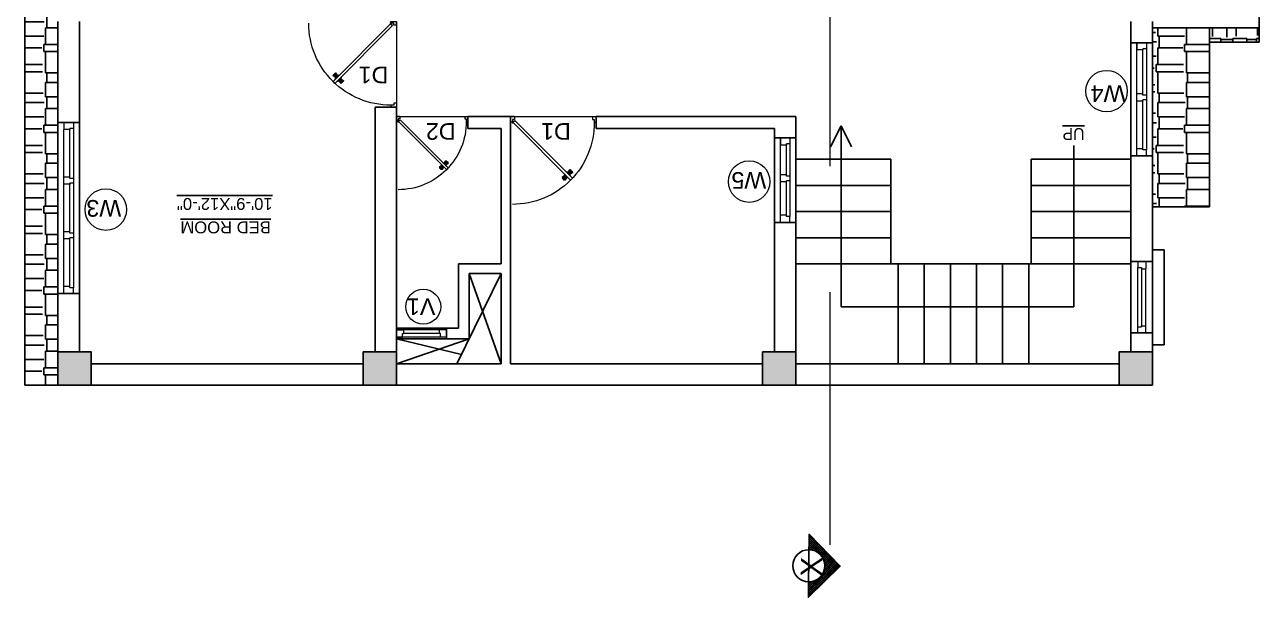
# Model space of a CAD drawing. Header units: inches. Extents: x 1397 to 20304, y -27267 to -746.
# Drawn here: x 17250 to 17769, y -18362 to -18122 of the extents above; entities that cross this region are included whole.
import ezdxf

# ---------------------------------------------------------------- set-up
doc = ezdxf.new("R2010")
doc.units = ezdxf.units.IN
doc.header["$LTSCALE"] = 17
doc.header["$MEASUREMENT"] = 0
doc.linetypes.add('21_FP_00$0$HIDDEN', pattern=[0.375, 0.25, -0.125])
doc.linetypes.add('PHANTOM2', pattern=[1.25, 0.625, -0.125, 0.125, -0.125, 0.125, -0.125])
for name, color, linetype, lineweight in [('25 BOT BAR', 12, 'Continuous', 25), ('aa_section_line', 2, 'PHANTOM2', 13), ('DOOR & WIN', 1, 'Continuous', 25), ('OUTLINE', 1, 'Continuous', 25), ('PUERTAS', 7, 'Continuous', 9), ('TEXT', 231, 'Continuous', 20), ('WINDOW FRAME PLAN', 162, 'Continuous', 18)]:
    doc.layers.add(name, color=color, linetype=linetype, lineweight=lineweight)
doc.layers.add('A-Sect-Iden', color=111, linetype='Continuous')
doc.styles.add('DIMTEXT', font='arial.ttf', dxfattribs={"height": 6})
doc.styles.add('HEADING', font='swissel.ttf')
pattern_1 = [(270, (27734.408, -36667.441), (12, -25.5), [6, -5, 7, -3, 9, -4]), (270, (27734.908, -36673.441), (12, -25.5), [5, -19, 4, -6]), (270, (27733.658, -36685.441), (12, -25.5), [3, -31]), (360, (27734.408, -36667.4415), (12, 8.5), [11.5, -36.5]), (360, (27734.408, -36673.4415), (12, 8.5), [11.25, -36.75]), (360, (27734.408, -36678.4415), (12, 8.5), [10.5, -37.5]), (360, (27733.658, -36685.4415), (12, 8.5), [11.5, -36.5]), (360, (27733.658, -36688.4415), (12, 8.5), [11.5, -36.5]), (360, (27734.408, -36697.4415), (12, 8.5), [11, -37])]

# ---------------------------------------------------------------- blocks, each defined once
blk = doc.blocks.new('3ft')
at = {"layer": 'PUERTAS', "color": 6}
for p, q in [((1.01, 2.52), (25.23, 26.74)), ((26.05, 25.92), (25.23, 26.74)), ((26.05, 25.92), (1.77, 1.64)), ((0, 2.4), (0, 0)), ((0.72, 2.4), (0, 2.4)), ((1.6, 0), (0, 0)), ((0.72, 1.52), (0.72, 2.44)), ((0.8, 1.52), (0.72, 1.52)), ((0.8, 1.52), (0.8, 2.41)), ((0.8, 1.2), (0.8, 1.52)), ((1.6, 1.2), (0.8, 1.2)), ((1.57, 1.84), (0.94, 2.47)), ((1.63, 1.89), (0.97, 2.55)), ((1.63, 1.89), (1.57, 1.84)), ((1.77, 1.64), (1.57, 1.84)), ((1.6, 0), (1.6, 1.2)), ((34.4, 0), (34.4, 1.2)), ((34.4, 1.2), (35.2, 1.2)), ((34.4, 0), (36, 0)), ((35.2, 1.2), (35.2, 2.4)), ((35.2, 2.4), (36, 2.4)), ((36, 0), (36, 2.4))]:
    blk.add_line(p, q, dxfattribs=at)
at = {"layer": 'PUERTAS', "color": 1}
for p, q in [((21.67, 25.73), (22.17, 26.23)), ((21.7, 25.82), (22.14, 26.26)), ((22.58, 26.7), (22.14, 26.26)), ((22.67, 26.73), (22.17, 26.23)), ((22.61, 26.67), (22.58, 26.7)), ((23.45, 25.91), (22.79, 26.73)), ((22.49, 24.95), (21.67, 25.61)), ((21.73, 25.79), (21.7, 25.82)), ((22.6, 24.96), (23.02, 25.38)), ((22.61, 24.25), (22.92, 24.72)), ((22.62, 24.13), (22.61, 24.14)), ((22.7, 25.07), (22.71, 25.06)), ((22.82, 25.06), (23.08, 25.32)), ((22.94, 24.95), (22.83, 25.07)), ((22.92, 24.72), (22.92, 24.72)), ((22.93, 24.94), (23.19, 25.21)), ((22.93, 24.84), (22.93, 24.83)), ((23.44, 25.81), (23.02, 25.38)), ((23.34, 25.58), (23.08, 25.32)), ((23.46, 25.47), (23.19, 25.21)), ((23.33, 25.7), (23.34, 25.69)), ((23.45, 25.46), (23.33, 25.57)), ((23.44, 23.31), (23.45, 23.3)), ((23.56, 23.3), (24.03, 23.61)), ((23.57, 25.47), (23.57, 25.47)), ((24.15, 25.79), (23.68, 25.48)), ((23.68, 25.48), (23.68, 25.48)), ((24.03, 23.61), (24.03, 23.62)), ((24.14, 23.62), (24.14, 23.62)), ((24.25, 23.62), (24.51, 23.89)), ((24.27, 25.78), (24.26, 25.79)), ((24.26, 23.29), (24.69, 23.71)), ((24.26, 23.63), (24.37, 23.52)), ((24.26, 23.18), (24.92, 22.37)), ((24.37, 23.52), (24.63, 23.77)), ((24.37, 23.4), (24.37, 23.4)), ((24.78, 24.15), (24.51, 23.89)), ((24.89, 24.03), (24.63, 23.77)), ((25.11, 24.14), (24.69, 23.71)), ((24.77, 24.14), (24.88, 24.03)), ((24.79, 24.38), (24.78, 24.37)), ((24.78, 24.26), (24.78, 24.26)), ((25.1, 24.84), (24.79, 24.38)), ((25, 24.03), (25, 24.03)), ((25.04, 22.36), (25.54, 22.86)), ((25.09, 24.96), (25.1, 24.95)), ((25.1, 22.42), (25.13, 22.39)), ((25.13, 22.39), (25.57, 22.83)), ((25.22, 24.14), (26.03, 23.48)), ((26.04, 23.37), (25.54, 22.86)), ((26.01, 23.27), (25.57, 22.83)), ((25.98, 23.3), (26.01, 23.27))]:
    blk.add_line(p, q, dxfattribs=at)
at = {"layer": 'PUERTAS', "color": 8}
for p, q in [((22.13, 26.28), (21.98, 26.13)), ((22.88, 25.24), (22.01, 26.06)), ((22.13, 26.28), (22.27, 26.42)), ((22.29, 26.41), (22.27, 26.42)), ((23.16, 25.52), (22.34, 26.39)), ((23.3, 25.66), (22.5, 26.56)), ((23.41, 25.77), (22.65, 26.71)), ((23.46, 25.83), (22.72, 26.75)), ((22.57, 24.94), (21.65, 25.68)), ((22.63, 24.99), (21.69, 25.75)), ((22.74, 25.1), (21.84, 25.9)), ((22.69, 24.32), (23.02, 24.83)), ((22.95, 24.96), (22.84, 25.07)), ((22.98, 24.99), (22.86, 25.1)), ((23.03, 25.04), (22.91, 25.15)), ((22.91, 24.53), (23.1, 24.91)), ((23.11, 25.12), (22.99, 25.23)), ((23.13, 24.76), (23.18, 24.99)), ((23.28, 25.3), (23.17, 25.41)), ((23.36, 25.37), (23.25, 25.49)), ((23.31, 24.94), (23.28, 25.08)), ((23.41, 25.43), (23.3, 25.54)), ((23.46, 25.09), (23.32, 25.13)), ((23.44, 25.45), (23.33, 25.56)), ((23.64, 25.27), (23.41, 25.22)), ((23.87, 25.49), (23.49, 25.3)), ((24.08, 25.71), (23.57, 25.38)), ((23.63, 23.38), (24.14, 23.72)), ((23.84, 23.6), (24.22, 23.79)), ((24.07, 23.82), (24.3, 23.88)), ((24.25, 24), (24.39, 23.97)), ((24.25, 23.26), (24.99, 22.34)), ((24.27, 23.64), (24.38, 23.53)), ((24.3, 23.67), (24.41, 23.56)), ((24.3, 23.32), (25.06, 22.38)), ((24.35, 23.72), (24.46, 23.61)), ((24.4, 24.15), (24.43, 24.01)), ((24.41, 23.43), (25.2, 22.53)), ((24.43, 23.8), (24.54, 23.69)), ((24.58, 24.33), (24.52, 24.1)), ((24.55, 23.57), (25.37, 22.7)), ((24.6, 23.97), (24.72, 23.86)), ((24.8, 24.56), (24.61, 24.18)), ((25.02, 24.77), (24.68, 24.26)), ((24.68, 24.05), (24.79, 23.94)), ((24.73, 24.1), (24.85, 23.99)), ((24.76, 24.13), (24.87, 24.02)), ((24.83, 23.85), (25.7, 23.03)), ((24.97, 23.99), (25.87, 23.2)), ((25.08, 24.1), (26.02, 23.34)), ((25.14, 24.15), (26.06, 23.41)), ((25.58, 22.82), (25.43, 22.67)), ((25.58, 22.82), (25.73, 22.97)), ((25.72, 22.98), (25.73, 22.97)), ((0, 0), (36, 0))]:
    blk.add_line(p, q, dxfattribs=at)
at = {"layer": 'PUERTAS', "color": 2}
for p, q in [((21.99, 26.11), (21.98, 26.13)), ((25.42, 22.68), (25.43, 22.67))]:
    blk.add_line(p, q, dxfattribs=at)
at = {"layer": 'PUERTAS', "color": 6}
for radius in [0.155, 0.0752]:
    blk.add_circle((0.82, 2.56), radius, dxfattribs=at)
blk.add_arc((0.82, 2.56), 34.38, 359.7285, 90.0333, dxfattribs=at)
at = {"layer": 'PUERTAS', "color": 1}
for centre, start, end in [((22.73, 26.68), 38.9236, 135), ((22.54, 25.01), 231.0764, 315), ((22.67, 24.2), 135, 225), ((22.77, 25.12), 225, 315), ((22.99, 24.89), 135, 219.7428), ((22.87, 24.78), 315, 39.7428), ((23.28, 25.63), 315, 45), ((23.39, 25.86), 315, 38.9236), ((23.51, 23.36), 225, 315), ((23.51, 25.41), 50.2572, 135), ((23.62, 25.53), 230.2572, 315), ((24.09, 23.56), 50.2572, 135), ((24.2, 23.68), 230.2572, 315), ((24.2, 25.73), 45, 135), ((24.32, 23.23), 135, 218.9236), ((24.42, 23.46), 135, 225), ((24.84, 24.31), 135, 219.7428), ((24.72, 24.21), 315, 39.7428), ((24.94, 23.98), 45, 135), ((24.98, 22.42), 218.9236, 315), ((25.04, 24.89), 315, 45), ((25.17, 24.08), 51.0764, 135), ((25.98, 23.42), 315, 51.0764)]:
    blk.add_arc(centre, 0.08, start, end, dxfattribs=at)
blk = doc.blocks.new('*U2802')
at = {"color": 3, "xscale": -1}
blk.add_blockref('3ft', (42, 0), dxfattribs=at)
blk = doc.blocks.new('2ft6in')
at = {"layer": 'PUERTAS', "color": 2}
for p, q in [((0.84, 2.1), (21.02, 22.28)), ((21.71, 21.6), (1.47, 1.37)), ((18.33, 21.76), (18.31, 21.77)), ((21.71, 21.6), (21.02, 22.28)), ((21.18, 18.9), (21.2, 18.89)), ((0, 2), (0, 0)), ((0.6, 2), (0, 2)), ((1.33, 0), (0, 0)), ((0.6, 1.26), (0.6, 2.04)), ((0.67, 1.26), (0.6, 1.26)), ((0.67, 1.26), (0.67, 2.01)), ((0.67, 1), (0.67, 1.26)), ((1.33, 1), (0.67, 1)), ((1.31, 1.53), (0.79, 2.06)), ((1.36, 1.58), (0.81, 2.12)), ((1.36, 1.58), (1.31, 1.53)), ((1.47, 1.37), (1.31, 1.53)), ((1.33, 0), (1.33, 1)), ((28.67, 0), (28.67, 1)), ((28.67, 1), (29.33, 1)), ((28.67, 0), (30, 0)), ((29.33, 1), (29.33, 2)), ((29.33, 2), (30, 2)), ((30, 0), (30, 2))]:
    blk.add_line(p, q, dxfattribs=at)
at = {"layer": 'PUERTAS', "color": 8}
for p, q in [((18.81, 20.78), (18.04, 21.4)), ((18.86, 20.83), (18.08, 21.46)), ((18.95, 20.92), (18.2, 21.58)), ((18.44, 21.9), (18.31, 21.77)), ((19.07, 21.03), (18.34, 21.72)), ((18.44, 21.9), (18.56, 22.02)), ((18.58, 22.01), (18.56, 22.02)), ((19.3, 21.26), (18.61, 22)), ((19.42, 21.38), (18.75, 22.14)), ((19.51, 21.48), (18.88, 22.26)), ((19.55, 21.53), (18.93, 22.3)), ((19.13, 20.8), (19.03, 20.9)), ((19.15, 20.82), (19.05, 20.92)), ((19.19, 20.87), (19.1, 20.96)), ((19.25, 20.93), (19.16, 21.02)), ((19.28, 20.63), (19.32, 20.83)), ((19.4, 21.08), (19.31, 21.17)), ((19.47, 21.15), (19.38, 21.24)), ((19.43, 20.78), (19.4, 20.9)), ((19.51, 21.19), (19.42, 21.28)), ((19.55, 20.91), (19.43, 20.94)), ((19.53, 21.21), (19.44, 21.3)), ((19.7, 21.06), (19.51, 21.01)), ((19.89, 21.24), (19.58, 21.08)), ((20.07, 21.42), (19.64, 21.15)), ((18.91, 20.27), (19.19, 20.69)), ((19.09, 20.44), (19.25, 20.76)), ((19.69, 19.49), (20.12, 19.76)), ((19.87, 19.67), (20.18, 19.83)), ((20.06, 19.85), (20.25, 19.9)), ((20.21, 20), (20.33, 19.97)), ((20.21, 19.38), (20.83, 18.61)), ((20.23, 19.7), (20.32, 19.61)), ((20.25, 19.72), (20.34, 19.63)), ((20.25, 19.43), (20.88, 18.65)), ((20.29, 19.76), (20.38, 19.67)), ((20.33, 20.13), (20.36, 20.01)), ((20.34, 19.53), (21, 18.77)), ((20.36, 19.83), (20.45, 19.74)), ((20.48, 20.28), (20.44, 20.08)), ((20.46, 19.64), (21.14, 18.91)), ((20.5, 19.98), (20.6, 19.89)), ((20.67, 20.47), (20.51, 20.15)), ((20.85, 20.64), (20.57, 20.22)), ((20.57, 20.04), (20.66, 19.95)), ((20.61, 20.09), (20.7, 19.99)), ((20.63, 20.11), (20.72, 20.01)), ((20.69, 19.87), (21.42, 19.19)), ((20.81, 19.99), (21.56, 19.33)), ((20.9, 20.08), (21.68, 19.45)), ((20.95, 20.13), (21.72, 19.51)), ((21.32, 19.01), (21.2, 18.89)), ((21.32, 19.01), (21.44, 19.14)), ((21.43, 19.15), (21.44, 19.14)), ((0, 0), (30, 0))]:
    blk.add_line(p, q, dxfattribs=at)
at = {"layer": 'PUERTAS', "color": 1}
for p, q in [((18.06, 21.44), (18.48, 21.86)), ((18.74, 20.79), (18.06, 21.34)), ((18.08, 21.51), (18.45, 21.88)), ((18.11, 21.49), (18.08, 21.51)), ((18.82, 22.25), (18.45, 21.88)), ((18.9, 22.28), (18.48, 21.86)), ((18.84, 22.23), (18.82, 22.25)), ((18.83, 20.8), (19.18, 21.15)), ((18.92, 20.89), (18.93, 20.88)), ((19.54, 21.59), (18.99, 22.27)), ((19.02, 20.88), (19.24, 21.1)), ((19.12, 20.8), (19.03, 20.89)), ((19.11, 20.79), (19.33, 21.01)), ((19.54, 21.5), (19.18, 21.15)), ((19.45, 21.31), (19.24, 21.1)), ((19.55, 21.22), (19.33, 21.01)), ((19.45, 21.41), (19.45, 21.41)), ((19.54, 21.22), (19.45, 21.31)), ((19.64, 21.23), (19.64, 21.23)), ((19.74, 21.24), (19.73, 21.23)), ((20.12, 21.49), (19.74, 21.24)), ((20.22, 21.48), (20.22, 21.49)), ((20.91, 20.8), (20.91, 20.79)), ((18.84, 20.21), (19.1, 20.6)), ((18.85, 20.11), (18.84, 20.12)), ((19.1, 20.7), (19.11, 20.69)), ((19.1, 20.6), (19.1, 20.6)), ((19.53, 19.43), (19.54, 19.42)), ((19.64, 19.42), (20.02, 19.67)), ((20.02, 19.67), (20.03, 19.68)), ((20.12, 19.68), (20.12, 19.68)), ((20.21, 19.69), (20.43, 19.9)), ((20.22, 19.41), (20.57, 19.76)), ((20.22, 19.69), (20.31, 19.6)), ((20.22, 19.32), (20.76, 18.64)), ((20.31, 19.6), (20.52, 19.81)), ((20.31, 19.5), (20.31, 19.5)), ((20.65, 20.12), (20.43, 19.9)), ((20.74, 20.03), (20.52, 19.81)), ((20.93, 20.11), (20.57, 19.76)), ((20.64, 20.11), (20.73, 20.02)), ((20.66, 20.31), (20.65, 20.31)), ((20.65, 20.21), (20.65, 20.22)), ((20.91, 20.7), (20.66, 20.31)), ((20.84, 20.02), (20.83, 20.03)), ((20.86, 18.63), (21.28, 19.05)), ((20.91, 18.68), (20.94, 18.66)), ((20.94, 18.66), (21.31, 19.03)), ((21.02, 20.12), (21.7, 19.57)), ((21.7, 19.47), (21.28, 19.05)), ((21.67, 19.4), (21.31, 19.03)), ((21.65, 19.42), (21.67, 19.4))]:
    blk.add_line(p, q, dxfattribs=at)
at = {"layer": 'PUERTAS', "color": 2}
for radius in [0.129, 0.0627]:
    blk.add_circle((0.68, 2.14), radius, dxfattribs=at)
at = {"layer": 'PUERTAS', "color": 8}
blk.add_arc((0.68, 2.14), 28.65, 359.7285, 90.0333, dxfattribs=at)
at = {"layer": 'PUERTAS', "color": 1}
for centre, start, end in [((18.78, 20.84), 231.0764, 315), ((18.94, 22.23), 38.9236, 135), ((18.97, 20.93), 225, 315), ((19.16, 20.74), 135, 219.7428), ((19.4, 21.36), 315, 45), ((19.49, 21.55), 315, 38.9236), ((19.6, 21.18), 50.2572, 135), ((19.68, 21.28), 230.2572, 315), ((20.17, 21.44), 45, 135), ((20.87, 20.75), 315, 45), ((18.89, 20.16), 135, 225), ((19.06, 20.65), 315, 39.7428), ((19.59, 19.47), 225, 315), ((20.07, 19.63), 50.2572, 135), ((20.16, 19.73), 230.2572, 315), ((20.27, 19.36), 135, 218.9236), ((20.35, 19.55), 135, 225), ((20.7, 20.26), 135, 219.7428), ((20.6, 20.17), 315, 39.7428), ((20.78, 19.98), 45, 135), ((20.82, 18.68), 218.9236, 315), ((20.98, 20.07), 51.0764, 135), ((21.65, 19.52), 315, 51.0764)]:
    blk.add_arc(centre, 0.0667, start, end, dxfattribs=at)
blk = doc.blocks.new('*U2794')
at = {"color": 3, "xscale": -1}
blk.add_blockref('2ft6in', (42, 0), dxfattribs=at)
blk = doc.blocks.new('*U3030')
at = {"color": 3}
blk.add_blockref('3ft', (0, 0), dxfattribs=at)
blk = doc.blocks.new("W4'")
at = {"layer": '25 BOT BAR'}
for p, q in [((9894.28, -8421.4), (9894.28, -8468.92)), ((9903.28, -8421.4), (9903.28, -8468.92))]:
    blk.add_line(p, q, dxfattribs=at)
at = {"layer": 'DOOR & WIN'}
blk.add_line((9903.28, -8421.4), (9894.28, -8421.4), dxfattribs=at)
at = {"layer": 'OUTLINE'}
blk.add_line((9903.28, -8468.92), (9894.28, -8468.92), dxfattribs=at)
at = {"layer": 'WINDOW FRAME PLAN'}
for p, q in [((9896.78, -8421.4), (9896.78, -8423.9)), ((9896.78, -8468.92), (9896.78, -8423.9)), ((9896.78, -8423.9), (9898.28, -8423.9)), ((9898.28, -8423.9), (9898.28, -8424.4)), ((9898.28, -8424.4), (9898.28, -8444.9)), ((9898.28, -8424.4), (9900.78, -8424.4)), ((9900.78, -8421.4), (9900.78, -8424.4)), ((9900.78, -8424.4), (9900.78, -8468.92)), ((9896.78, -8444.9), (9898.28, -8444.9)), ((9898.28, -8444.4), (9900.78, -8444.4)), ((9896.78, -8446.9), (9898.28, -8446.9)), ((9898.28, -8446.9), (9898.28, -8447.4)), ((9898.28, -8446.9), (9898.28, -8466.42)), ((9898.28, -8447.4), (9900.78, -8447.4)), ((9896.78, -8468.92), (9896.78, -8466.42)), ((9896.78, -8466.42), (9898.28, -8466.42)), ((9898.28, -8465.92), (9900.78, -8465.92)), ((9898.28, -8466.42), (9898.28, -8465.92)), ((9900.78, -8468.92), (9900.78, -8465.92))]:
    blk.add_line(p, q, dxfattribs=at)
blk = doc.blocks.new('ffddd')
at = {"layer": 'DOOR & WIN'}
for p, q in [((-13345.31, -2388.07), (-13345.31, -2316.07)), ((-13336.31, -2316.07), (-13345.31, -2316.07)), ((-13336.31, -2316.07), (-13336.31, -2388.07)), ((-13336.31, -2388.07), (-13345.31, -2388.07)), ((-13336.31, -2388.07), (-13345.31, -2388.07))]:
    blk.add_line(p, q, dxfattribs=at)
at = {"layer": 'WINDOW FRAME PLAN'}
for p, q in [((-13342.81, -2316.07), (-13342.81, -2318.57)), ((-13338.81, -2316.07), (-13338.81, -2319.07)), ((-13342.81, -2385.57), (-13342.81, -2318.57)), ((-13342.81, -2318.57), (-13341.31, -2318.57)), ((-13341.31, -2318.57), (-13341.31, -2319.07)), ((-13341.31, -2319.07), (-13341.31, -2339.57)), ((-13341.31, -2319.07), (-13338.81, -2319.07)), ((-13338.81, -2319.07), (-13338.81, -2385.07)), ((-13342.81, -2339.57), (-13341.31, -2339.57)), ((-13342.81, -2341.57), (-13341.31, -2341.57)), ((-13341.31, -2339.07), (-13338.81, -2339.07)), ((-13341.31, -2341.57), (-13341.31, -2342.07)), ((-13341.31, -2341.57), (-13341.31, -2362.57)), ((-13341.31, -2342.07), (-13338.81, -2342.07)), ((-13342.81, -2362.57), (-13341.31, -2362.57)), ((-13341.31, -2362.07), (-13338.81, -2362.07)), ((-13341.31, -2362.57), (-13341.31, -2362.07)), ((-13342.81, -2364.57), (-13341.31, -2364.57)), ((-13341.31, -2364.57), (-13341.31, -2385.57)), ((-13341.31, -2365.07), (-13338.81, -2365.07)), ((-13342.81, -2388.07), (-13342.81, -2385.57)), ((-13342.81, -2385.57), (-13341.31, -2385.57)), ((-13341.31, -2385.07), (-13338.81, -2385.07)), ((-13341.31, -2385.57), (-13341.31, -2385.07)), ((-13338.81, -2388.07), (-13338.81, -2385.07))]:
    blk.add_line(p, q, dxfattribs=at)

msp = doc.modelspace()

# ---------------------------------------------------------------- hatches: boundary and pattern name
at = {"layer": 'A-Sect-Iden', "ltscale": 0.5}
h = msp.add_hatch(dxfattribs=at)
h.set_pattern_fill('ANSI37', color=2, scale=5, angle=180, style=0)
h.set_pattern_definition([(225, (43428.6612, -12167.70586), (0.441941738, -0.441941738), []), (315, (43428.6612, -12167.70586), (0.441941738, 0.441941738), [])])
h.paths.add_polyline_path([(17579.66, -18342.47), (17579.72, -18335.98), (17592.83, -18349.36), (17579.45, -18362.47), (17579.52, -18355.97, 1)])
at = {"layer": 'DOOR & WIN'}
h = msp.add_hatch(color=256, dxfattribs=at)
h.dxf.hatch_style = 1
h.paths.add_polyline_path([(17263.66, -18273.28), (17277.66, -18273.28), (17277.66, -18259.28), (17263.66, -18259.28)])
h = msp.add_hatch(color=256, dxfattribs=at)
h.dxf.hatch_style = 1
h.paths.add_polyline_path([(17392.12, -18273.28), (17406.12, -18273.28), (17406.12, -18259.28), (17392.12, -18259.28)])
h = msp.add_hatch(color=256, dxfattribs=at)
h.dxf.hatch_style = 1
h.paths.add_polyline_path([(17560.12, -18273.28), (17574.12, -18273.28), (17574.12, -18259.28), (17560.12, -18259.28)])
h = msp.add_hatch(color=256, dxfattribs=at)
h.dxf.hatch_style = 1
h.paths.add_polyline_path([(17710.12, -18273.28), (17724.12, -18273.28), (17724.12, -18259.28), (17710.12, -18259.28)])
at = {"layer": 'OUTLINE'}
h = msp.add_hatch(dxfattribs=at)
h.set_pattern_fill('AR-RSHKE', color=8, angle=270)
h.set_pattern_definition(pattern_1)
h.paths.add_polyline_path([(17249.66, -18273.28), (17263.66, -18273.28), (17263.66, -18259.28), (17263.66, -18120.28), (17263.66, -18106.28), (17263.66, -17771.28), (17249.66, -17771.28)])
h = msp.add_hatch(dxfattribs=at)
h.set_pattern_fill('AR-RSHKE', color=8, angle=270)
h.set_pattern_definition(pattern_1)
h.paths.add_polyline_path([(17748.12, -18123.04), (17724.12, -18123.04), (17724.12, -18129.28), (17724.12, -18176.8), (17724.12, -18198.28), (17748.12, -18198.28)])
h = msp.add_hatch(dxfattribs=at)
h.set_pattern_fill('AR-RSHKE', color=8, angle=180)
h.set_pattern_definition([(180, (27734.408, -36667.441), (-25.5, -12), [6, -5, 7, -3, 9, -4]), (180, (27728.408, -36667.941), (-25.5, -12), [5, -19, 4, -6]), (180, (27716.408, -36666.691), (-25.5, -12), [3, -31]), (270, (27734.408, -36667.4415), (8.5, -12), [11.5, -36.5]), (270, (27728.408, -36667.4415), (8.5, -12), [11.25, -36.75]), (270, (27723.408, -36667.4415), (8.5, -12), [10.5, -37.5]), (270, (27716.408, -36666.6915), (8.5, -12), [11.5, -36.5]), (270, (27713.408, -36666.6915), (8.5, -12), [11.5, -36.5]), (270, (27704.408, -36667.4415), (8.5, -12), [11, -37])])
h.paths.add_polyline_path([(17748.12, -18129.04), (17769.12, -18129.04), (17769.12, -18123.04), (17748.12, -18123.04)])

# ---------------------------------------------------------------- linework, layer by layer
at = {"layer": '25 BOT BAR'}
for p, q in [((17769.12, -18129.04), (17769.12, -17969.04)), ((17715.12, -18129.28), (17715.12, -18120.28)), ((17724.12, -18120.28), (17724.12, -18129.28)), ((17724.12, -18123.04), (17769.12, -18123.04)), ((17748.12, -18198.28), (17748.12, -18123.04)), ((17748.12, -18129.04), (17769.12, -18129.04)), ((17724.12, -18129.28), (17715.12, -18129.28)), ((17406.12, -18156.28), (17397.12, -18156.28)), ((17454.12, -18160.28), (17436.12, -18160.28)), ((17436.12, -18160.28), (17436.12, -18165.28)), ((17574.12, -18160.28), (17490.12, -18160.28)), ((17490.12, -18160.28), (17490.12, -18165.28)), ((17574.12, -18259.28), (17574.12, -18160.28)), ((17450.12, -18165.28), (17436.12, -18165.28)), ((17565.12, -18165.28), (17490.12, -18165.28)), ((17565.12, -18259.28), (17565.12, -18165.28)), ((17593.12, -18164.15), (17588.73, -18172.99)), ((17593.12, -18240.28), (17593.12, -18164.15)), ((17593.12, -18164.15), (17597.51, -18172.99)), ((17565.12, -18204.8), (17565.12, -18169.28)), ((17574.12, -18204.8), (17574.12, -18169.28)), ((17691.12, -18172.49), (17691.12, -18240.28)), ((17614.12, -18178.28), (17574.12, -18178.28)), ((17614.12, -18178.28), (17614.12, -18222.28)), ((17673.12, -18222.28), (17673.12, -18178.28)), ((17715.12, -18178.28), (17673.12, -18178.28)), ((17715.12, -18259.28), (17715.12, -18176.8)), ((17724.12, -18176.8), (17715.12, -18176.8)), ((17724.12, -18221.28), (17724.12, -18176.8)), ((17614.12, -18189.28), (17574.12, -18189.28)), ((17715.12, -18189.28), (17673.12, -18189.28)), ((17614.12, -18200.28), (17574.12, -18200.28)), ((17715.12, -18200.28), (17673.12, -18200.28)), ((17724.12, -18198.28), (17748.12, -18198.28)), ((17574.12, -18204.8), (17565.12, -18204.8)), ((17614.12, -18211.28), (17574.12, -18211.28)), ((17715.12, -18211.28), (17673.12, -18211.28)), ((17729.12, -18216.28), (17724.12, -18216.28)), ((17729.12, -18221.28), (17729.12, -18216.28)), ((17614.12, -18222.28), (17574.12, -18222.28)), ((17673.12, -18222.28), (17614.12, -18222.28)), ((17617.12, -18264.28), (17617.12, -18222.28)), ((17628.12, -18264.28), (17628.12, -18222.28)), ((17639.12, -18264.28), (17639.12, -18222.28)), ((17650.12, -18264.28), (17650.12, -18222.28)), ((17661.12, -18264.28), (17661.12, -18222.28)), ((17672.12, -18264.28), (17672.12, -18222.28)), ((17715.12, -18222.28), (17673.12, -18222.28)), ((17724.12, -18221.28), (17715.12, -18221.28)), ((17724.12, -18251.28), (17724.12, -18221.28)), ((17729.12, -18251.28), (17729.12, -18221.28)), ((17450.12, -18226.28), (17431.47, -18264.28)), ((17436.62, -18226.28), (17450.12, -18264.28)), ((17454.12, -18225.28), (17454.12, -18264.28)), ((17691.12, -18240.28), (17593.12, -18240.28)), ((17724.12, -18259.28), (17724.12, -18240.1)), ((17432.12, -18249.28), (17406.12, -18249.28)), ((17406.12, -18249.28), (17406.12, -18253.78)), ((17436.62, -18253.78), (17406.12, -18253.78)), ((17406.12, -18253.78), (17433.42, -18260.3)), ((17406.12, -18264.28), (17436.62, -18253.78)), ((17406.12, -18259.28), (17406.12, -18253.78)), ((17427.12, -18249.28), (17427.12, -18253.78)), ((17715.12, -18251.28), (17724.12, -18251.28)), ((17729.12, -18251.28), (17729.12, -18256.28)), ((17729.12, -18256.28), (17724.12, -18256.28)), ((17616.12, -18264.28), (17574.12, -18264.28)), ((17710.12, -18264.28), (17616.12, -18264.28)), ((17263.66, -18273.28), (17249.66, -18273.28)), ((17710.12, -18273.28), (17574.12, -18273.28))]:
    msp.add_line(p, q, dxfattribs=at)
at = {"layer": 'A-Sect-Iden', "ltscale": 0.5}
msp.add_lwpolyline([(17579.47, -18356.97), (17579.69, -18336), (17592.79, -18349.38), (17579.41, -18362.48), (17579.47, -18356.97)], dxfattribs=at)
msp.add_circle((17579.59, -18349.22), 6.75, dxfattribs=at)
at = {"layer": 'aa_section_line', "linetype": '21_FP_00$0$HIDDEN', "ltscale": 25}
msp.add_line((17588.55, -18340.47), (17588.56, -17746.68), dxfattribs=at)
at = {"layer": 'DOOR & WIN'}
for p, q in [((17249.66, -17771.28), (17249.66, -18273.28)), ((17263.66, -18120.28), (17263.66, -18273.28)), ((17272.66, -18120.28), (17272.66, -18259.28)), ((17454.12, -18225.28), (17454.12, -18160.28)), ((17565.12, -18204.8), (17574.12, -18204.8)), ((17450.12, -18222.28), (17432.12, -18222.28)), ((17450.12, -18226.28), (17436.62, -18226.28)), ((17392.12, -18264.28), (17277.66, -18264.28)), ((17450.12, -18264.28), (17406.12, -18264.28)), ((17560.12, -18264.28), (17454.12, -18264.28)), ((17574.12, -18273.28), (17263.66, -18273.28))]:
    msp.add_line(p, q, dxfattribs=at)
at = {"layer": 'OUTLINE'}
for p, q in [((17397.12, -18156.28), (17397.12, -18259.28)), ((17406.12, -18156.28), (17406.12, -18160.28)), ((17406.12, -18160.28), (17406.12, -18249.28)), ((17450.12, -18165.28), (17450.12, -18222.28)), ((17565.12, -18169.28), (17574.12, -18169.28)), ((17432.12, -18222.28), (17432.12, -18249.28)), ((17436.62, -18226.28), (17436.62, -18253.78)), ((17450.12, -18226.28), (17450.12, -18264.28)), ((17272.66, -18234.78), (17263.66, -18234.78))]:
    msp.add_line(p, q, dxfattribs=at)
for points in [[(17277.66, -18273.28), (17263.66, -18273.28), (17263.66, -18259.28), (17277.66, -18259.28)], [(17406.12, -18273.28), (17392.12, -18273.28), (17392.12, -18259.28), (17406.12, -18259.28)], [(17574.12, -18273.28), (17560.12, -18273.28), (17560.12, -18259.28), (17574.12, -18259.28)], [(17724.12, -18273.28), (17710.12, -18273.28), (17710.12, -18259.28), (17724.12, -18259.28)]]:
    msp.add_lwpolyline(points, close=True, dxfattribs=at)
at = {"layer": 'TEXT'}
for centre, radius in [((17704.84, -18149.61), 8.75), ((17554.48, -18187.65), 8.75), ((17283.79, -18199.4), 8.75), ((17417.34, -18240.28), 7.35)]:
    msp.add_circle(centre, radius, dxfattribs=at)
at = {"layer": 'WINDOW FRAME PLAN'}
for p, q in [((17567.62, -18201.8), (17567.62, -18169.28)), ((17567.62, -18169.28), (17567.62, -18172.28)), ((17571.62, -18169.28), (17571.62, -18202.3)), ((17571.62, -18169.28), (17571.62, -18171.78)), ((17570.12, -18172.28), (17567.62, -18172.28)), ((17571.62, -18171.78), (17570.12, -18171.78)), ((17570.12, -18171.78), (17570.12, -18172.28)), ((17570.12, -18185.3), (17570.12, -18171.78)), ((17570.12, -18184.8), (17567.62, -18184.8)), ((17570.12, -18185.3), (17570.12, -18184.8)), ((17571.62, -18185.3), (17570.12, -18185.3)), ((17570.12, -18187.8), (17567.62, -18187.8)), ((17570.12, -18201.8), (17570.12, -18187.3)), ((17571.62, -18187.3), (17570.12, -18187.3)), ((17567.62, -18204.8), (17567.62, -18201.8)), ((17570.12, -18201.8), (17567.62, -18201.8)), ((17570.12, -18202.3), (17570.12, -18201.8)), ((17571.62, -18202.3), (17570.12, -18202.3)), ((17571.62, -18204.8), (17571.62, -18202.3)), ((17718.06, -18221.28), (17718.06, -18223.78)), ((17721.36, -18221.28), (17721.36, -18224.28)), ((17718.06, -18248.78), (17718.06, -18223.78)), ((17718.06, -18223.78), (17719.55, -18223.78)), ((17719.55, -18223.78), (17719.55, -18248.78)), ((17719.55, -18223.78), (17719.55, -18224.28)), ((17719.55, -18224.28), (17721.36, -18224.28)), ((17721.36, -18248.28), (17721.36, -18224.28)), ((17719.55, -18248.78), (17719.55, -18248.28)), ((17719.55, -18248.28), (17721.36, -18248.28)), ((17721.36, -18251.28), (17721.36, -18248.28)), ((17427.12, -18250.03), (17406.12, -18250.03)), ((17406.12, -18250.03), (17409.12, -18250.03)), ((17427.12, -18253.03), (17406.12, -18253.03)), ((17406.12, -18253.03), (17408.62, -18253.03)), ((17408.62, -18253.03), (17408.62, -18251.53)), ((17408.62, -18251.53), (17409.12, -18251.53)), ((17409.12, -18251.53), (17409.12, -18250.03)), ((17424.12, -18251.53), (17409.12, -18251.53)), ((17427.12, -18250.03), (17424.12, -18250.03)), ((17424.12, -18251.53), (17424.12, -18250.03)), ((17424.62, -18251.53), (17424.12, -18251.53)), ((17424.62, -18253.03), (17424.62, -18251.53)), ((17427.12, -18253.03), (17424.62, -18253.03)), ((17718.06, -18248.78), (17719.55, -18248.78)), ((17718.06, -18251.28), (17718.06, -18248.78))]:
    msp.add_line(p, q, dxfattribs=at)

# ---------------------------------------------------------------- block references
at = {"layer": '25 BOT BAR', "rotation": 180}
msp.add_blockref("W4'", (27618.4, -26598.2), dxfattribs=at)
at = {"layer": 'DOOR & WIN'}
for name, p, rotation in [('*U2802', (17406.12, -18162.28), 89.99999999999999), ('*U2794', (17448.12, -18160.28), 180)]:
    msp.add_blockref(name, p, dxfattribs=dict(at, rotation=rotation))
at = {"layer": 'DOOR & WIN', "xscale": -1, "rotation": 180}
msp.add_blockref('*U3030', (17454.12, -18160.28), dxfattribs=at)
at = {"layer": 'OUTLINE', "rotation": 180}
msp.add_blockref('ffddd', (3927.34, -20550.85), dxfattribs=at)

# ---------------------------------------------------------------- texts
at = {"layer": 'A-Sect-Iden', "ltscale": 0.5, "insert": (17580.69, -18349.61), "char_height": 9, "width": 12.25, "attachment_point": 5, "rotation": 89.2631, "style": 'HEADING'}
msp.add_mtext('X', dxfattribs=at)
at = {"layer": 'DOOR & WIN', "char_height": 5, "attachment_point": 5, "rotation": 180}
for s, insert in [('{\\L\\C7;UP}', (17690.95, -18167.61)), ('{\\fArial TUR|b0|i0|c0|p34;\\L\\C7;10\'-9"X12\'-0"}', (17333.85, -18197.01)), ('{\\fArial TUR|b0|i0|c0|p34;\\L\\C7;BED ROOM}', (17334.2, -18206.87))]:
    msp.add_mtext(s, dxfattribs=dict(at, insert=insert))
at = {"layer": 'TEXT', "style": 'DIMTEXT'}
for s, p in [('D1', (17402.68, -18139.31)), ('W4', (17712.84, -18147.16)), ('D2', (17430.97, -18163.06)), ('D1', (17479.44, -18163.06)), ('W5', (17561.68, -18183.65)), ('W3', (17290.29, -18195.4)), ('V1', (17422.44, -18236.76))]:
    msp.add_text(s, height=7, rotation=180, dxfattribs=at).set_placement(p)

doc.saveas('drawing.dxf')
